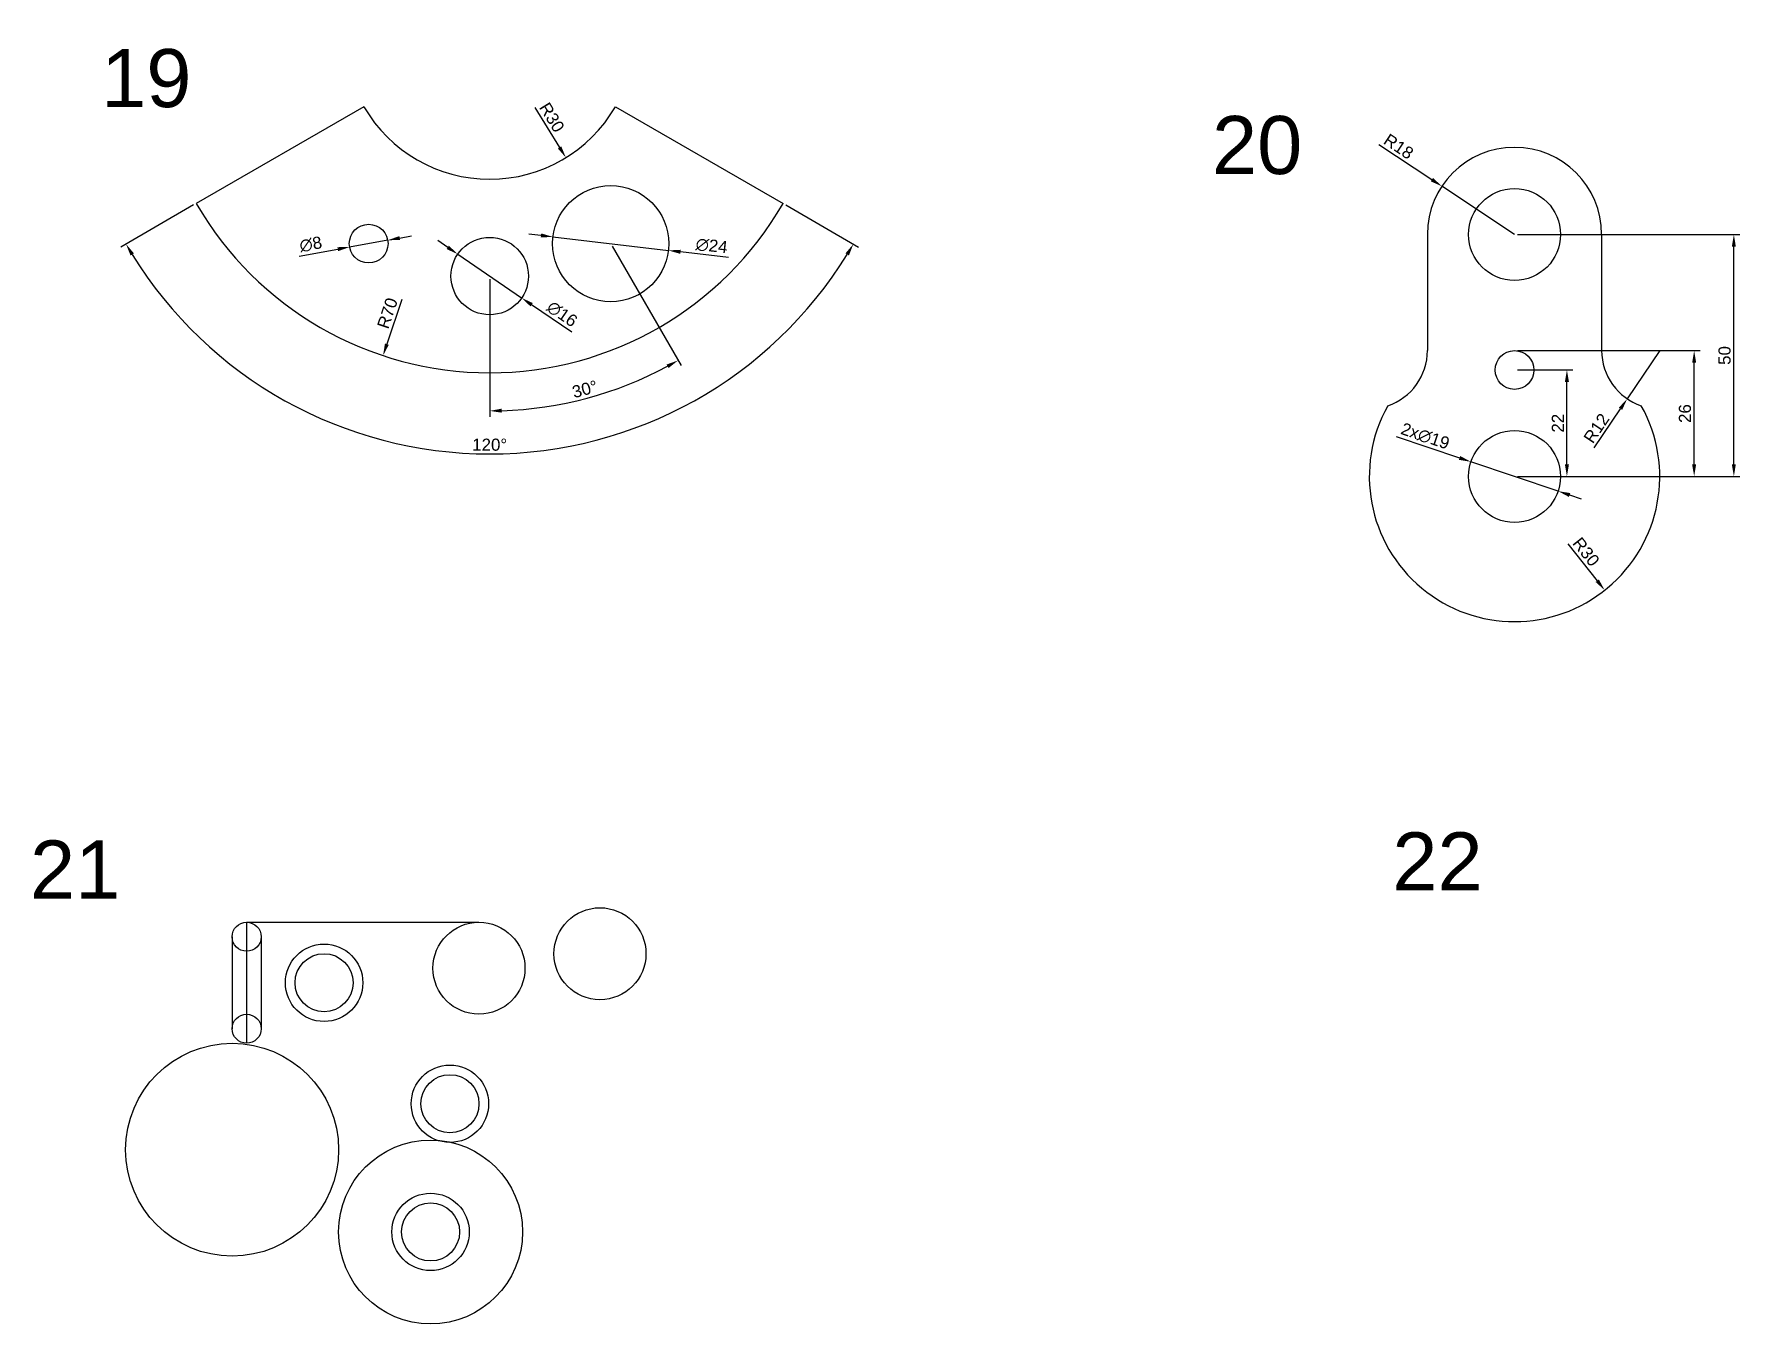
# Model space of a CAD drawing. Header units: millimetres. Extents: x 17 to 519, y -281 to 755.
# Drawn here: x 17.1 to 369.5, y -280.6 to -14.1 of the extents above; entities that cross this region are included whole.
import ezdxf

# ---------------------------------------------------------------- set-up
doc = ezdxf.new("R2010")
doc.units = ezdxf.units.MM
doc.layers.add('Contorno', color=255, linetype='Continuous', lineweight=30)
doc.layers.add('Cotas', color=5, linetype='Continuous', lineweight=9)
doc.styles.get("Standard").update_dxf_attribs({"font": 'arial.ttf'})
doc.dimstyles.new('ISO-25', dxfattribs={"dimtxt": 2.5, "dimasz": 2.5, "dimexe": 1.25, "dimexo": 0.625, "dimtad": 1, "dimtxsty": 'Standard', "dimcen": 2.5, "dimadec": 0, "dimazin": 0, "dimtfac": 1, "dimtmove": 0, "dimatfit": 3, "dimfxl": 1, "dimarcsym": 0})

# ---------------------------------------------------------------- blocks, each defined once
blk = doc.blocks.new('*D198')
at = {"layer": 'Cotas', "color": 0, "lineweight": -2, "transparency": 16777216}
blk.add_line((93, -68.94), (89.94, -78.16), dxfattribs=at)
at = {"layer": 'Cotas', "color": 0, "transparency": 16777216}
blk.add_solid([(89.54, -78.03), (90.33, -78.29), (89.15, -80.53)], dxfattribs=at)
at = {"layer": 'Defpoints', "color": 0, "transparency": 16777216}
for p in [(111.18, -14.09), (89.15, -80.53)]:
    blk.add_point(p, dxfattribs=at)
at = {"layer": 'Cotas', "color": 0, "transparency": 16777216, "insert": (90.06, -71.76), "char_height": 2.5, "attachment_point": 5, "rotation": 71.6574}
blk.add_mtext('R70', dxfattribs=at)
blk = doc.blocks.new('*D200')
at = {"layer": 'Cotas', "color": 0, "lineweight": -2, "transparency": 16777216}
blk.add_line((120.52, -29.22), (125.61, -37.49), dxfattribs=at)
at = {"layer": 'Cotas', "color": 0, "transparency": 16777216}
blk.add_solid([(125.97, -37.28), (125.26, -37.71), (126.93, -39.62)], dxfattribs=at)
at = {"layer": 'Defpoints', "color": 0, "transparency": 16777216}
for p in [(111.18, -14.09), (126.93, -39.62)]:
    blk.add_point(p, dxfattribs=at)
at = {"layer": 'Cotas', "color": 0, "transparency": 16777216, "insert": (124.03, -31.3), "char_height": 2.5, "attachment_point": 5, "rotation": 301.6587}
blk.add_mtext('R30', dxfattribs=at)
blk = doc.blocks.new('*D201')
at = {"layer": 'Cotas', "color": 0, "lineweight": -2, "transparency": 16777216}
for p, q in [((92.58, -56.24), (95.04, -55.8)), ((71.8, -59.96), (79.78, -58.53)), ((90.12, -56.68), (82.24, -58.09))]:
    blk.add_line(p, q, dxfattribs=at)
at = {"layer": 'Cotas', "color": 0, "transparency": 16777216}
for points in [[(92.51, -55.83), (92.65, -56.65), (90.12, -56.68)], [(79.71, -58.12), (79.86, -58.94), (82.24, -58.09)]]:
    blk.add_solid(points, dxfattribs=at)
at = {"layer": 'Defpoints', "color": 0, "transparency": 16777216}
for p in [(82.24, -58.09), (90.12, -56.68)]:
    blk.add_point(p, dxfattribs=at)
at = {"layer": 'Cotas', "color": 0, "transparency": 16777216, "insert": (74.21, -57.53), "char_height": 2.5, "attachment_point": 5, "rotation": 10.1398}
blk.add_mtext('∅8', dxfattribs=at)
blk = doc.blocks.new('*D204')
at = {"layer": 'Cotas', "color": 0, "lineweight": -2, "transparency": 16777216}
for p, q in [((136.49, -57.93), (150.74, -82.6)), ((111.18, -64.71), (111.18, -93.2))]:
    blk.add_line(p, q, dxfattribs=at)
blk.add_arc((111.18, -14.09), 77.86, 271.8398, 298.1602, dxfattribs=at)
at = {"layer": 'Cotas', "color": 0, "transparency": 16777216}
for points in [[(147.72, -82.37), (148.13, -83.09), (150.11, -81.52)], [(113.69, -92.32), (113.67, -91.49), (111.18, -91.95)]]:
    blk.add_solid(points, dxfattribs=at)
at = {"layer": 'Defpoints', "color": 0, "transparency": 16777216}
for p in [(111.18, -14.09), (111.18, -14.09), (136.18, -57.39), (111.18, -64.09), (124.7, -90.76)]:
    blk.add_point(p, dxfattribs=at)
at = {"layer": 'Cotas', "color": 0, "transparency": 16777216, "insert": (130.84, -87.46), "char_height": 2.5, "attachment_point": 5, "rotation": 15}
blk.add_mtext('30°', dxfattribs=at)
blk = doc.blocks.new('*D205')
at = {"layer": 'Cotas', "color": 0, "lineweight": -2, "transparency": 16777216}
for p, q in [((50.02, -49.4), (34.96, -58.09)), ((172.34, -49.4), (187.4, -58.09))]:
    blk.add_line(p, q, dxfattribs=at)
blk.add_arc((111.18, -14.09), 86.76, 211.651, 328.349, dxfattribs=at)
at = {"layer": 'Cotas', "color": 0, "transparency": 16777216}
for points in [[(36.97, -59.83), (37.68, -59.4), (36.04, -57.47)], [(184.68, -59.4), (185.4, -59.83), (186.32, -57.47)]]:
    blk.add_solid(points, dxfattribs=at)
at = {"layer": 'Defpoints', "color": 0, "transparency": 16777216}
for p in [(85.2, -29.09), (137.16, -29.09), (50.56, -49.09), (171.8, -49.09), (81.51, -95.62)]:
    blk.add_point(p, dxfattribs=at)
at = {"layer": 'Cotas', "color": 0, "transparency": 16777216, "insert": (111.18, -98.95), "char_height": 2.5, "attachment_point": 5}
blk.add_mtext('120°', dxfattribs=at)
blk = doc.blocks.new('*D206')
at = {"layer": 'Cotas', "color": 0, "lineweight": -2, "transparency": 16777216}
for p, q in [((102.52, -58.16), (100.45, -56.74)), ((104.58, -59.57), (117.78, -68.61)), ((128.14, -75.69), (119.85, -70.02))]:
    blk.add_line(p, q, dxfattribs=at)
at = {"layer": 'Cotas', "color": 0, "transparency": 16777216}
for points in [[(102.75, -57.81), (102.28, -58.5), (104.58, -59.57)], [(120.08, -69.67), (119.61, -70.36), (117.78, -68.61)]]:
    blk.add_solid(points, dxfattribs=at)
at = {"layer": 'Defpoints', "color": 0, "transparency": 16777216}
for p in [(104.58, -59.57), (117.78, -68.61)]:
    blk.add_point(p, dxfattribs=at)
at = {"layer": 'Cotas', "color": 0, "transparency": 16777216, "insert": (126.14, -71.94), "char_height": 2.5, "attachment_point": 5, "rotation": 325.6052}
blk.add_mtext('∅16', dxfattribs=at)
blk = doc.blocks.new('*D207')
at = {"layer": 'Cotas', "color": 0, "lineweight": -2, "transparency": 16777216}
for p, q in [((121.78, -55.7), (119.3, -55.41)), ((124.26, -55.99), (148.1, -58.79)), ((160.55, -60.25), (150.58, -59.08))]:
    blk.add_line(p, q, dxfattribs=at)
at = {"layer": 'Cotas', "color": 0, "transparency": 16777216}
for points in [[(121.83, -55.28), (121.73, -56.11), (124.26, -55.99)], [(150.63, -58.66), (150.53, -59.49), (148.1, -58.79)]]:
    blk.add_solid(points, dxfattribs=at)
at = {"layer": 'Defpoints', "color": 0, "transparency": 16777216}
for p in [(124.26, -55.99), (148.1, -58.79)]:
    blk.add_point(p, dxfattribs=at)
at = {"layer": 'Cotas', "color": 0, "transparency": 16777216, "insert": (157.04, -57.85), "char_height": 2.5, "attachment_point": 5, "rotation": 353.3058}
blk.add_mtext('∅24', dxfattribs=at)
blk = doc.blocks.new('*D209')
at = {"layer": 'Cotas', "color": 0, "lineweight": -2, "transparency": 16777216}
for p, q in [((294.91, -36.91), (305.84, -44.16)), ((322.92, -55.5), (307.92, -45.54))]:
    blk.add_line(p, q, dxfattribs=at)
at = {"layer": 'Cotas', "color": 0, "transparency": 16777216}
blk.add_solid([(306.07, -43.81), (305.61, -44.51), (307.92, -45.54)], dxfattribs=at)
at = {"layer": 'Defpoints', "color": 0, "transparency": 16777216}
for p in [(307.92, -45.54), (322.92, -55.5)]:
    blk.add_point(p, dxfattribs=at)
at = {"layer": 'Cotas', "color": 0, "transparency": 16777216, "insert": (298.98, -37.32), "char_height": 2.5, "attachment_point": 5, "rotation": 326.4176}
blk.add_mtext('R18', dxfattribs=at)
blk = doc.blocks.new('*D210')
at = {"layer": 'Cotas', "color": 0, "lineweight": -2, "transparency": 16777216}
blk.add_line((333.96, -119.44), (340, -127.05), dxfattribs=at)
at = {"layer": 'Cotas', "color": 0, "transparency": 16777216}
blk.add_solid([(340.33, -126.79), (339.67, -127.31), (341.55, -129.01)], dxfattribs=at)
at = {"layer": 'Defpoints', "color": 0, "transparency": 16777216}
for p in [(322.92, -105.5), (341.55, -129.01)]:
    blk.add_point(p, dxfattribs=at)
at = {"layer": 'Cotas', "color": 0, "transparency": 16777216, "insert": (337.7, -121.08), "char_height": 2.5, "attachment_point": 5, "rotation": 308.4041}
blk.add_mtext('R30', dxfattribs=at)
blk = doc.blocks.new('*D211')
at = {"layer": 'Cotas', "color": 0, "lineweight": -2, "transparency": 16777216}
for p, q in [((352.92, -79.5), (346.2, -89.45)), ((339.38, -99.56), (344.81, -91.52))]:
    blk.add_line(p, q, dxfattribs=at)
at = {"layer": 'Cotas', "color": 0, "transparency": 16777216}
blk.add_solid([(344.46, -91.29), (345.15, -91.75), (346.2, -89.45)], dxfattribs=at)
at = {"layer": 'Defpoints', "color": 0, "transparency": 16777216}
for p in [(352.92, -79.5), (346.2, -89.45)]:
    blk.add_point(p, dxfattribs=at)
at = {"layer": 'Cotas', "color": 0, "transparency": 16777216, "insert": (339.84, -95.53), "char_height": 2.5, "attachment_point": 5, "rotation": 55.9973}
blk.add_mtext('R12', dxfattribs=at)
blk = doc.blocks.new('*D212')
at = {"layer": 'Cotas', "color": 0, "lineweight": -2, "transparency": 16777216}
for p, q in [((323.54, -83.5), (334.99, -83.5)), ((333.74, -103), (333.74, -86)), ((323.54, -105.5), (334.99, -105.5))]:
    blk.add_line(p, q, dxfattribs=at)
at = {"layer": 'Cotas', "color": 0, "transparency": 16777216}
for points in [[(333.32, -86), (334.16, -86), (333.74, -83.5)], [(333.32, -103), (334.16, -103), (333.74, -105.5)]]:
    blk.add_solid(points, dxfattribs=at)
at = {"layer": 'Defpoints', "color": 0, "transparency": 16777216}
for p in [(322.92, -83.5), (333.74, -83.5), (322.92, -105.5)]:
    blk.add_point(p, dxfattribs=at)
at = {"layer": 'Cotas', "color": 0, "transparency": 16777216, "insert": (331.86, -94.5), "char_height": 2.5, "attachment_point": 5, "rotation": 90}
blk.add_mtext('22', dxfattribs=at)
blk = doc.blocks.new('*D213')
at = {"layer": 'Cotas', "color": 0, "lineweight": -2, "transparency": 16777216}
for p, q in [((323.54, -79.5), (361.28, -79.5)), ((360.03, -103), (360.03, -82)), ((323.54, -105.5), (361.28, -105.5))]:
    blk.add_line(p, q, dxfattribs=at)
at = {"layer": 'Cotas', "color": 0, "transparency": 16777216}
for points in [[(359.61, -82), (360.44, -82), (360.03, -79.5)], [(359.61, -103), (360.44, -103), (360.03, -105.5)]]:
    blk.add_solid(points, dxfattribs=at)
at = {"layer": 'Defpoints', "color": 0, "transparency": 16777216}
for p in [(322.92, -79.5), (360.03, -79.5), (322.92, -105.5)]:
    blk.add_point(p, dxfattribs=at)
at = {"layer": 'Cotas', "color": 0, "transparency": 16777216, "insert": (358.13, -92.5), "char_height": 2.5, "attachment_point": 5, "rotation": 90}
blk.add_mtext('26', dxfattribs=at)
blk = doc.blocks.new('*D214')
at = {"layer": 'Cotas', "color": 0, "lineweight": -2, "transparency": 16777216}
for p, q in [((323.54, -55.5), (369.48, -55.5)), ((368.23, -103), (368.23, -58)), ((323.54, -105.5), (369.48, -105.5))]:
    blk.add_line(p, q, dxfattribs=at)
at = {"layer": 'Cotas', "color": 0, "transparency": 16777216}
for points in [[(367.81, -58), (368.64, -58), (368.23, -55.5)], [(367.81, -103), (368.64, -103), (368.23, -105.5)]]:
    blk.add_solid(points, dxfattribs=at)
at = {"layer": 'Defpoints', "color": 0, "transparency": 16777216}
for p in [(322.92, -55.5), (368.23, -55.5), (322.92, -105.5)]:
    blk.add_point(p, dxfattribs=at)
at = {"layer": 'Cotas', "color": 0, "transparency": 16777216, "insert": (366.32, -80.5), "char_height": 2.5, "attachment_point": 5, "rotation": 90}
blk.add_mtext('50', dxfattribs=at)
blk = doc.blocks.new('*D215')
at = {"layer": 'Cotas', "color": 0, "lineweight": -2, "transparency": 16777216}
for p, q in [((298.48, -97.27), (311.54, -101.67)), ((331.92, -108.53), (313.91, -102.47)), ((334.29, -109.33), (336.66, -110.13))]:
    blk.add_line(p, q, dxfattribs=at)
at = {"layer": 'Cotas', "color": 0, "transparency": 16777216}
for points in [[(311.68, -101.27), (311.41, -102.06), (313.91, -102.47)], [(334.42, -108.94), (334.15, -109.73), (331.92, -108.53)]]:
    blk.add_solid(points, dxfattribs=at)
at = {"layer": 'Defpoints', "color": 0, "transparency": 16777216}
for p in [(313.91, -102.47), (331.92, -108.53)]:
    blk.add_point(p, dxfattribs=at)
at = {"layer": 'Cotas', "color": 0, "transparency": 16777216, "insert": (304.46, -97.2), "char_height": 2.5, "attachment_point": 5, "rotation": 341.3786}
blk.add_mtext('2x∅19', dxfattribs=at)

msp = doc.modelspace()

# ---------------------------------------------------------------- linework, layer by layer
at = {"layer": 'Contorno'}
for p, q in [((85.2, -29.086), (50.559, -49.086)), ((137.162, -29.086), (171.803, -49.086)), ((304.915, -55.501), (304.915, -79.501)), ((340.915, -55.501), (340.915, -79.501)), ((57.967, -200.626), (57.967, -219.626)), ((60.967, -197.626), (60.967, -222.626)), ((60.967, -197.626), (76.967, -197.626)), ((63.967, -200.626), (63.967, -219.626)), ((76.967, -197.626), (108.967, -197.626))]:
    msp.add_line(p, q, dxfattribs=at)
for centre, radius in [((136.181, -57.388), 12), ((322.915, -55.501), 9.5), ((86.181, -57.388), 4), ((111.181, -64.086), 8), ((322.915, -83.501), 4), ((322.915, -105.501), 9.5), ((133.967, -204.126), 9.5), ((60.967, -200.626), 3), ((108.967, -207.126), 9.5), ((76.967, -210.126), 8), ((76.967, -210.126), 6), ((60.967, -219.626), 3), ((57.967, -244.626), 22), ((102.967, -235.126), 8), ((102.967, -235.126), 6), ((98.967, -261.626), 19), ((98.967, -261.626), 8), ((98.967, -261.626), 6)]:
    msp.add_circle(centre, radius, dxfattribs=at)
for centre, radius, start, end in [((111.181, -14.086), 30, 210, 330), ((322.915, -55.501), 18, 0, 180), ((111.181, -14.086), 70, 210, 330), ((292.915, -79.501), 12, 288.4748, 0), ((352.915, -79.501), 12, 180, 251.5252), ((322.915, -105.501), 30, 150.83795, 29.16205)]:
    msp.add_arc(centre, radius, start, end, dxfattribs=at)

# ---------------------------------------------------------------- texts
at = {"layer": 'Cotas', "char_height": 12, "attachment_point": 1}
for s, width, insert in [('{\\C0;19}', 37.43058, (30.911, -17.179)), ('{\\C0;20}', 43.66901, (260.418, -31.009)), ('{\\C0;22}', 41.8866, (297.672, -179.049)), ('{\\C0;21}', 39.21298, (16.214, -180.727))]:
    msp.add_mtext_dynamic_manual_height_columns(s, width=width, gutter_width=28.37, heights=[0], dxfattribs=dict(at, insert=insert))

# ---------------------------------------------------------------- dimensions: what is measured, and where the dimension line sits
at = {"layer": 'Cotas'}
for center, mpoint, picture, middle in [((111.181, -14.086), (89.152, -80.53), '*D198', (91.861, -72.36)), ((111.181, -14.086), (126.927, -39.622), '*D200', (122.409, -32.295)), ((322.915, -55.501), (307.92, -45.544), '*D209', (297.924, -38.908)), ((322.915, -105.501), (341.552, -129.01), '*D210', (336.204, -122.265))]:
    dim = msp.add_radius_dim(center=center, mpoint=mpoint, dimstyle='ISO-25', dxfattribs=at)
    dim.commit()
    dim.dimension.update_dxf_attribs({"geometry": picture, "text_midpoint": middle, "dimtype": 164})
for base, line1, line2, picture, middle in [((124.701, -90.764), ((111.181, -14.086), (136.181, -57.388)), ((111.181, -14.086), (111.181, -64.086)), '*D204', (130.84, -87.456)), ((81.506, -95.617), ((137.162, -29.086), (171.803, -49.086)), ((85.2, -29.086), (50.559, -49.086)), '*D205', (111.181, -98.948))]:
    dim = msp.add_angular_dim_2l(base=base, line1=line1, line2=line2, dimstyle='ISO-25', dxfattribs=at)
    dim.commit()
    dim.dimension.update_dxf_attribs({"geometry": picture, "text_midpoint": middle})
for p1, p2, picture, middle in [((90.119, -56.684), (82.243, -58.092), '*D201', (74.211, -57.526)), ((124.263, -55.989), (148.099, -58.787), '*D207', (157.04, -57.851)), ((104.58, -59.567), (117.782, -68.606), '*D206', (126.137, -71.936))]:
    dim = msp.add_diameter_dim_2p(p1=p1, p2=p2, dimstyle='ISO-25', dxfattribs=at)
    dim.commit()
    dim.dimension.update_dxf_attribs({"geometry": picture, "text_midpoint": middle})
for base, p2, picture, middle in [((368.225, -55.501), (322.915, -55.501), '*D214', (366.324, -80.501)), ((360.027, -79.501), (322.915, -79.501), '*D213', (358.126, -92.501)), ((333.739, -83.501), (322.915, -83.501), '*D212', (331.859, -94.501))]:
    dim = msp.add_linear_dim(base=base, p1=(322.915, -105.501), p2=p2, angle=90, dimstyle='ISO-25', dxfattribs=at)
    dim.commit()
    dim.dimension.update_dxf_attribs({"geometry": picture, "text_midpoint": middle})
dim = msp.add_radius_dim(center=(352.915, -79.501), mpoint=(346.205, -89.449), dimstyle='ISO-25', dxfattribs=at)
dim.commit()
dim.dimension.update_dxf_attribs({"geometry": '*D211', "text_midpoint": (339.837, -95.526)})
dim = msp.add_diameter_dim_2p(p1=(331.918, -108.534), p2=(313.913, -102.467), text='2x<>', dimstyle='ISO-25', dxfattribs=at)
dim.commit()
dim.dimension.update_dxf_attribs({"geometry": '*D215', "text_midpoint": (304.457, -97.201)})

doc.saveas('drawing.dxf')
